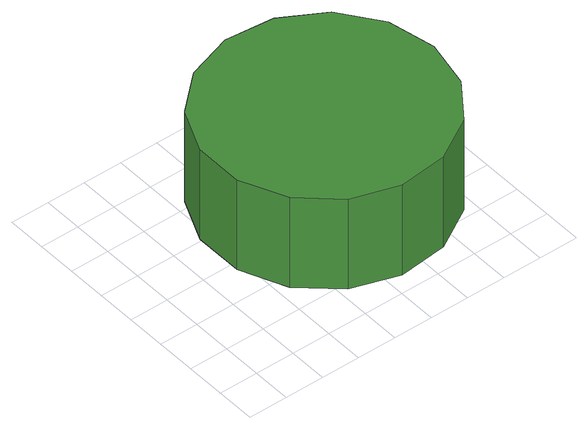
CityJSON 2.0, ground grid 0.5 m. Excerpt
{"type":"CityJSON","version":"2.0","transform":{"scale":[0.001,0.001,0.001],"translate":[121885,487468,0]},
"CityObjects":{
"tree1":{"type":"SolitaryVegetationObject","attributes":{"function":"something"},"geometry":[{"type":"MultiSurface","lod":"1","boundaries":[[[0,1,2,3,4,5,6,7,8,9,10,11,12,13,14]],[[15,16,17,18,19,20,21,22,23,24,25,26,27,28,29]],[[0,29,28,1]],[[1,28,27,2]],[[2,27,26,3]],[[3,26,25,4]],[[4,25,24,5]],[[5,24,23,6]],[[6,23,22,7]],[[7,22,21,8]],[[8,21,20,9]],[[9,20,19,10]],[[10,19,18,11]],[[11,18,17,12]],[[12,17,16,13]],[[13,16,15,14]],[[14,15,29,0]]]}]}
},
"vertices":[
[3851,1715,1783],[3722,2325,1783],[3355,2830,1783],[2815,3142,1783],[2195,3207,1783],[1602,3014,1783],[1138,2597,1783],[885,2027,1783],[885,1403,1783],[1138,834,1783],[1602,416,1783],[2195,224,1783],[2815,289,1783],[3355,601,1783],[3722,1105,1783],[3722,1105,493],[3355,601,493],[2815,289,493],[2195,224,493],[1602,416,493],[1138,834,493],[885,1403,493],[885,2027,493],[1138,2597,493],[1602,3014,493],[2195,3207,493],[2815,3142,493],[3355,2830,493],[3722,2325,493],[3851,1715,493]
]}
